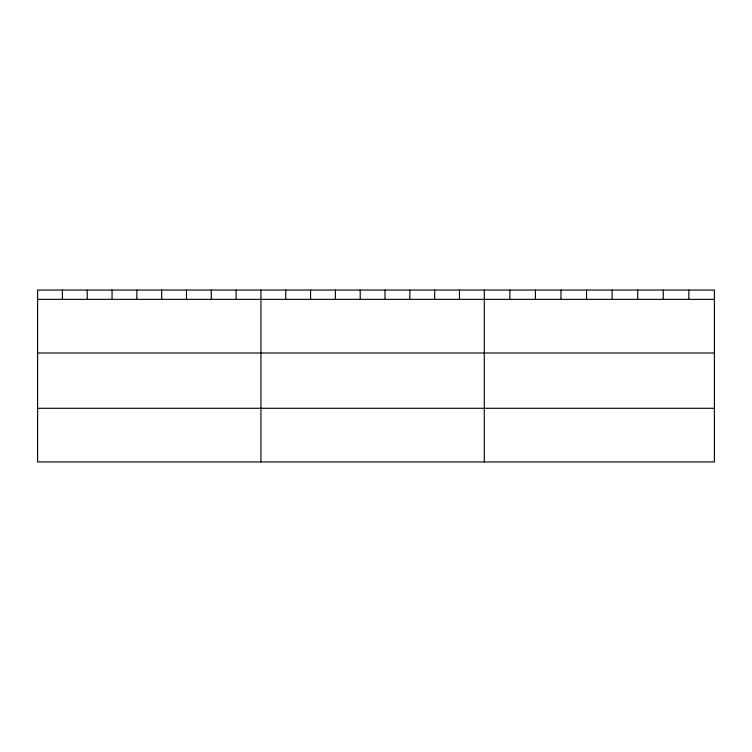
<?xml version="1.0" encoding="UTF-8"?>
<svg xmlns="http://www.w3.org/2000/svg" width="752" height="752" viewBox="0 0 752 752"><rect width="100%" height="100%" fill="white"/><g stroke="black" fill="none" stroke-linecap="round" stroke-linejoin="round"><path stroke-width="1.13" d="M714.4 353.008L714.4 290.056L37.6 290.056L37.6 461.944L714.4 461.944L714.4 353.008L37.6 353.008M37.6 299.352L714.4 299.352M37.6 408.289L714.4 408.289M688.832 290.056L688.832 299.352M663.264 290.056L663.264 299.352M637.696 290.056L637.696 299.352M612.128 290.056L612.128 299.352M586.56 290.056L586.56 299.352M560.992 290.056L560.992 299.352M535.424 290.056L535.424 299.352M509.856 290.056L509.856 299.352M484.288 290.056L484.288 461.944M459.472 290.056L459.472 299.352M434.656 290.056L434.656 299.352M409.84 290.056L409.84 299.352M385.024 290.056L385.024 299.352M360.208 290.056L360.208 299.352M335.392 290.056L335.392 299.352M310.576 290.056L310.576 299.352M285.76 290.056L285.76 299.352M260.944 290.056L260.944 461.944M236.128 290.056L236.128 299.352M211.312 290.056L211.312 299.352M186.496 290.056L186.496 299.352M161.68 290.056L161.68 299.352M136.864 290.056L136.864 299.352M112.048 290.056L112.048 299.352M87.232 290.056L87.232 299.352M62.416 290.056L62.416 299.352"/></g></svg>
